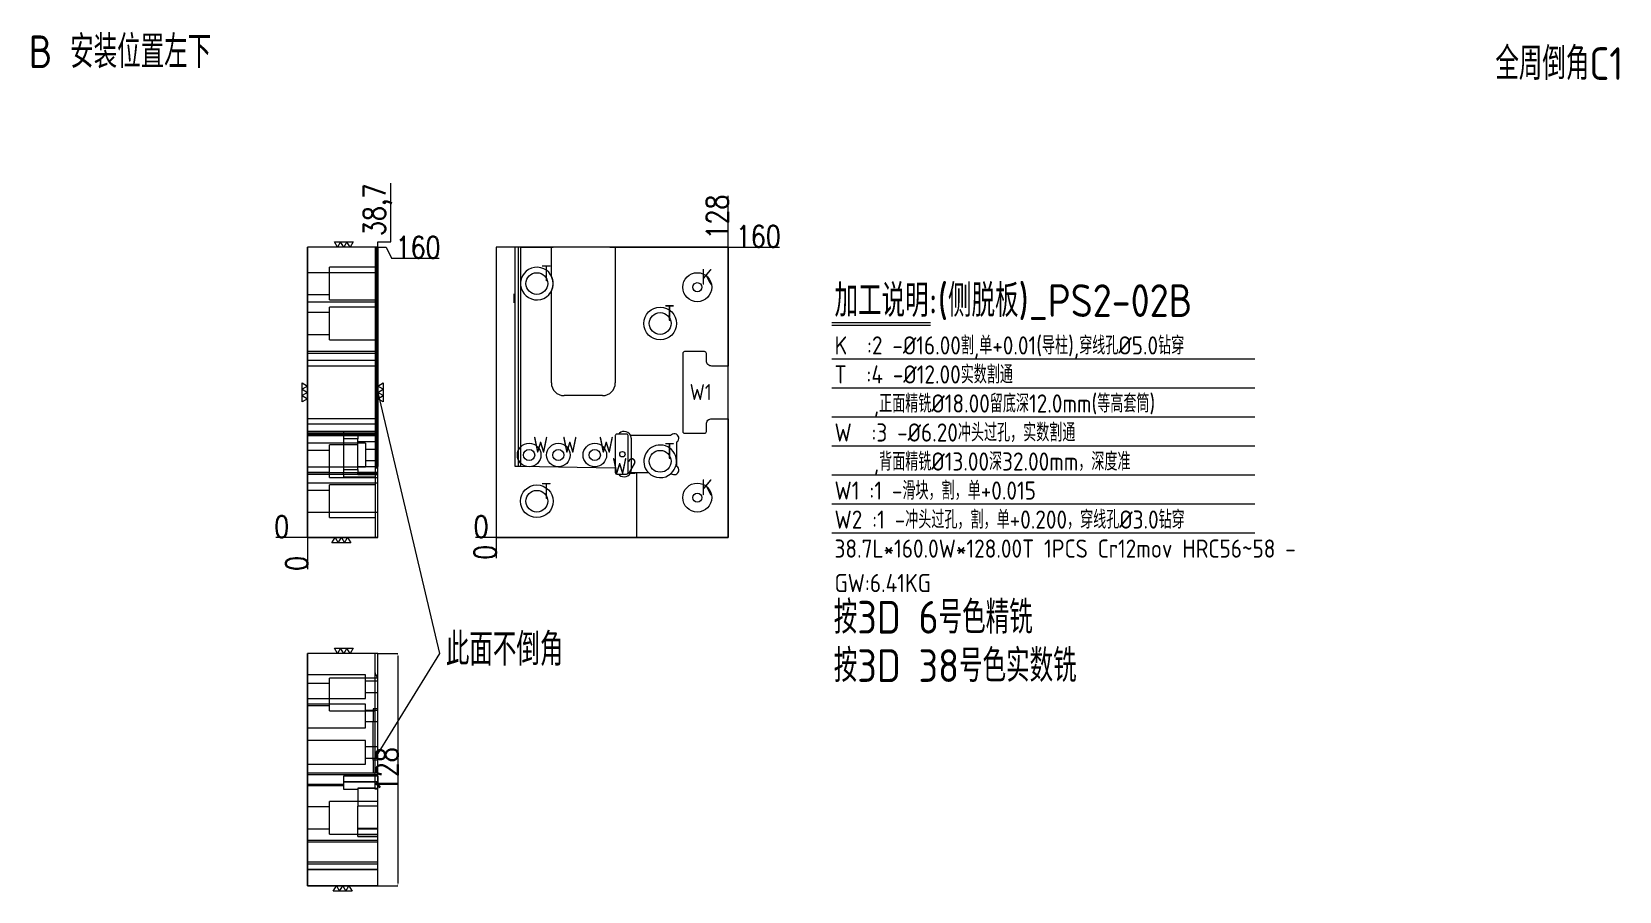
# Model space of a CAD drawing. Header units: millimetres. Extents: x 8061 to 8937, y 29038 to 29512.
import ezdxf

# ---------------------------------------------------------------- set-up
doc = ezdxf.new("R2010")
doc.units = ezdxf.units.MM
doc.linetypes.add('DASHED', pattern=[0])
doc.layers.add('DIE', color=20, linetype='Continuous', lineweight=20)
doc.layers.add('DIM', color=4, linetype='Continuous', lineweight=20)
doc.layers.add('PS2', color=7, linetype='Continuous')
doc.layers.add('PS2_W', color=1, linetype='Continuous')
doc.styles.add('gbenor', font='gbenor.shx', dxfattribs={"bigfont": 'gbcbig.shx'})
doc.styles.add('TXT', font='txt.shx', dxfattribs={"width": 0.8, "bigfont": 'ctxt.shx'})
doc.dimstyles.new('零件', dxfattribs={"dimscale": 1.5, "dimtxt": 8, "dimasz": 1, "dimexe": 0, "dimexo": 0, "dimgap": 0, "dimtad": 1, "dimtxsty": 'TXT', "dimcen": 0, "dimclrd": 252, "dimclre": 252, "dimclrt": 4, "dimazin": 3, "dimtp": 0.001, "dimtm": 0.001, "dimtfac": 1, "dimtmove": 0, "dimatfit": 3, "dimlwd": 5, "dimlwe": 5})

# ---------------------------------------------------------------- blocks, each defined once
blk = doc.blocks.new('*D1107')
at = {"layer": 'Defpoints', "color": 0}
for p in [(8252.1, 29392.78), (8262.68, 29386.78), (8213.4, 29232.78)]:
    blk.add_point(p, dxfattribs=at)
at = {"layer": 'DIM', "color": 252, "lineweight": 5}
for p, q in [((8252.1, 29392.78), (8256.68, 29392.78)), ((8256.68, 29392.78), (8259.68, 29386.78)), ((8259.68, 29386.78), (8285.99, 29386.78))]:
    blk.add_line(p, q, dxfattribs=at)
at = {"layer": 'DIM', "color": 4, "lineweight": 5, "insert": (8274.34, 29392.78), "char_height": 12, "attachment_point": 5, "style": 'TXT'}
blk.add_mtext('160', dxfattribs=at)
blk = doc.blocks.new('*D1108')
at = {"layer": 'Defpoints', "color": 0}
for p in [(8202.3, 29232.78), (8213.4, 29232.78), (8213.4, 29232.78)]:
    blk.add_point(p, dxfattribs=at)
at = {"layer": 'DIM', "color": 252, "lineweight": 5}
blk.add_line((8213.4, 29232.78), (8195.9, 29232.78), dxfattribs=at)
at = {"layer": 'DIM', "color": 4, "lineweight": 5, "insert": (8199.1, 29238.78), "char_height": 12, "attachment_point": 5, "style": 'TXT'}
blk.add_mtext('0', dxfattribs=at)
blk = doc.blocks.new('*D1109')
at = {"layer": 'Defpoints', "color": 0}
for p in [(8213.4, 29232.78), (8213.4, 29232.78), (8213.4, 29221.68)]:
    blk.add_point(p, dxfattribs=at)
at = {"layer": 'DIM', "color": 252, "lineweight": 5}
blk.add_line((8213.4, 29232.78), (8213.4, 29215.28), dxfattribs=at)
at = {"layer": 'DIM', "color": 4, "lineweight": 5, "insert": (8207.4, 29218.48), "char_height": 12, "attachment_point": 5, "rotation": 90, "style": 'TXT'}
blk.add_mtext('0', dxfattribs=at)
blk = doc.blocks.new('*D1110')
at = {"layer": 'Defpoints', "color": 0}
for p in [(8252.1, 29392.78), (8259.24, 29398.8), (8213.4, 29232.78)]:
    blk.add_point(p, dxfattribs=at)
at = {"layer": 'DIM', "color": 252, "lineweight": 5}
for p, q in [((8259.24, 29395.8), (8259.24, 29428.06)), ((8252.1, 29395.78), (8259.24, 29395.8)), ((8252.1, 29392.78), (8252.1, 29395.78))]:
    blk.add_line(p, q, dxfattribs=at)
at = {"layer": 'DIM', "color": 4, "lineweight": 5, "insert": (8252.1, 29413.43), "char_height": 12, "attachment_point": 5, "rotation": 90, "style": 'TXT'}
blk.add_mtext('38,7', dxfattribs=at)
blk = doc.blocks.new('*D1111')
at = {"layer": 'Defpoints', "color": 0}
for p in [(8252.1, 29168.78), (8252.1, 29040.78), (8263.2, 29040.78)]:
    blk.add_point(p, dxfattribs=at)
at = {"layer": 'DIM', "color": 252, "lineweight": 5}
for p, q in [((8252.1, 29168.78), (8263.2, 29168.78)), ((8263.2, 29167.28), (8263.2, 29042.28)), ((8252.1, 29040.78), (8263.2, 29040.78))]:
    blk.add_line(p, q, dxfattribs=at)
at = {"layer": 'DIM', "color": 252}
for points in [[(8263.45, 29167.28), (8262.95, 29167.28), (8263.2, 29168.78)], [(8262.95, 29042.28), (8263.45, 29042.28), (8263.2, 29040.78)]]:
    blk.add_solid(points, dxfattribs=at)
at = {"layer": 'DIM', "color": 4, "lineweight": 5, "insert": (8257.2, 29104.78), "char_height": 12, "attachment_point": 5, "rotation": 90, "style": 'TXT'}
blk.add_mtext('128', dxfattribs=at)
blk = doc.blocks.new('*D1112')
at = {"layer": 'Defpoints', "color": 0}
for p in [(8445.3, 29392.78), (8450.3, 29392.78), (8317.3, 29232.78)]:
    blk.add_point(p, dxfattribs=at)
at = {"layer": 'DIM', "color": 252, "lineweight": 5}
blk.add_line((8445.3, 29392.78), (8473.61, 29392.78), dxfattribs=at)
at = {"layer": 'DIM', "color": 4, "lineweight": 5, "insert": (8461.96, 29398.78), "char_height": 12, "attachment_point": 5, "style": 'TXT'}
blk.add_mtext('160', dxfattribs=at)
blk = doc.blocks.new('*D1113')
at = {"layer": 'Defpoints', "color": 0}
for p in [(8312.3, 29232.78), (8317.3, 29232.78), (8317.3, 29232.78)]:
    blk.add_point(p, dxfattribs=at)
at = {"layer": 'DIM', "color": 252, "lineweight": 5}
blk.add_line((8317.3, 29232.78), (8305.9, 29232.78), dxfattribs=at)
at = {"layer": 'DIM', "color": 4, "lineweight": 5, "insert": (8309.1, 29238.78), "char_height": 12, "attachment_point": 5, "style": 'TXT'}
blk.add_mtext('0', dxfattribs=at)
blk = doc.blocks.new('*D1114')
at = {"layer": 'Defpoints', "color": 0}
for p in [(8317.3, 29232.78), (8317.3, 29232.78), (8317.3, 29227.78)]:
    blk.add_point(p, dxfattribs=at)
at = {"layer": 'DIM', "color": 252, "lineweight": 5}
blk.add_line((8317.3, 29232.78), (8317.3, 29221.38), dxfattribs=at)
at = {"layer": 'DIM', "color": 4, "lineweight": 5, "insert": (8311.3, 29224.58), "char_height": 12, "attachment_point": 5, "rotation": 90, "style": 'TXT'}
blk.add_mtext('0', dxfattribs=at)
blk = doc.blocks.new('*D1115')
at = {"layer": 'Defpoints', "color": 0}
for p in [(8445.3, 29397.78), (8445.3, 29392.78), (8317.3, 29232.78)]:
    blk.add_point(p, dxfattribs=at)
at = {"layer": 'DIM', "color": 252, "lineweight": 5}
blk.add_line((8445.3, 29392.78), (8445.3, 29421.1), dxfattribs=at)
at = {"layer": 'DIM', "color": 4, "lineweight": 5, "insert": (8439.3, 29409.44), "char_height": 12, "attachment_point": 5, "rotation": 90, "style": 'TXT'}
blk.add_mtext('128', dxfattribs=at)

msp = doc.modelspace()

# ---------------------------------------------------------------- linework, layer by layer
at = {"layer": 'DIE', "color": 4, "linetype": 'Continuous', "lineweight": 5, "ltscale": 0.2}
for p, q in [((8252.098, 29312.781), (8286.157, 29168.918)), ((8286.157, 29168.918), (8252.098, 29113.776))]:
    msp.add_line(p, q, dxfattribs=at)
at = {"layer": 'DIE', "color": 1, "linetype": 'Continuous', "lineweight": 5}
for points in [[(8238.544, 29395.781), (8236.812, 29392.781), (8235.08, 29395.781), (8233.348, 29392.781), (8231.616, 29395.781), (8229.883, 29392.781), (8228.151, 29395.781), (8238.544, 29395.781)], [(8210.397, 29317.978), (8213.397, 29316.245), (8210.397, 29314.513), (8213.397, 29312.781), (8210.397, 29311.049), (8213.397, 29309.317), (8210.397, 29307.585), (8210.397, 29317.978)], [(8255.098, 29307.585), (8252.098, 29309.317), (8255.098, 29311.049), (8252.098, 29312.781), (8255.098, 29314.513), (8252.098, 29316.245), (8255.098, 29317.978), (8255.098, 29307.585)], [(8226.801, 29229.781), (8228.533, 29232.781), (8230.266, 29229.781), (8231.998, 29232.781), (8233.73, 29229.781), (8235.462, 29232.781), (8237.194, 29229.781), (8226.801, 29229.781)], [(8238.544, 29171.781), (8236.812, 29168.781), (8235.08, 29171.781), (8233.348, 29168.781), (8231.616, 29171.781), (8229.883, 29168.781), (8228.151, 29171.781), (8238.544, 29171.781)], [(8227.551, 29037.781), (8229.283, 29040.781), (8231.016, 29037.781), (8232.748, 29040.781), (8234.48, 29037.781), (8236.212, 29040.781), (8237.944, 29037.781), (8227.551, 29037.781)]]:
    msp.add_lwpolyline(points, close=True, dxfattribs=at)
at = {"layer": 'DIM', "color": 8, "linetype": 'Continuous', "lineweight": 5}
for p, q in [((8502.498, 29351.281), (8556.93, 29351.281)), ((8502.498, 29349.781), (8556.93, 29349.781)), ((8502.498, 29331.281), (8735.778, 29331.281)), ((8502.498, 29315.281), (8735.778, 29315.281)), ((8502.498, 29299.281), (8735.778, 29299.281)), ((8502.498, 29283.281), (8735.778, 29283.281)), ((8502.498, 29267.281), (8735.778, 29267.281)), ((8502.498, 29251.281), (8735.778, 29251.281)), ((8502.498, 29235.281), (8735.778, 29235.281))]:
    msp.add_line(p, q, dxfattribs=at)
at = {"layer": 'DIM', "color": 252, "linetype": 'DASHED', "lineweight": 5, "ltscale": 0.492243}
for points in [[(8213.397, 29232.781), (8252.098, 29232.781), (8252.098, 29392.781), (8213.397, 29392.781)], [(8213.397, 29040.781), (8252.098, 29040.781), (8252.098, 29168.781), (8213.397, 29168.781)]]:
    msp.add_lwpolyline(points, close=True, dxfattribs=at)
at = {"layer": 'DIM', "color": 252, "linetype": 'DASHED', "lineweight": 5}
msp.add_lwpolyline([(8317.3, 29392.781), (8317.3, 29232.781), (8445.3, 29232.781), (8445.3, 29392.781)], close=True, dxfattribs=at)
at = {"layer": 'PS2', "color": 2, "linetype": 'Continuous', "lineweight": 5}
for p, q in [((8252.098, 29392.781), (8213.397, 29392.781)), ((8213.397, 29232.781), (8213.397, 29392.781)), ((8250.598, 29392.781), (8250.598, 29232.781)), ((8252.098, 29392.781), (8252.098, 29271.878)), ((8327.844, 29392.781), (8317.3, 29392.781)), ((8317.3, 29392.781), (8317.3, 29232.781)), ((8329.675, 29392.781), (8327.844, 29392.781)), ((8330.869, 29392.781), (8329.675, 29392.781)), ((8330.869, 29392.781), (8348.832, 29392.781)), ((8347.832, 29376.904), (8347.832, 29392.781)), ((8380.1, 29392.781), (8445.3, 29392.781)), ((8383.1, 29392.781), (8383.1, 29317.988)), ((8445.3, 29392.781), (8445.3, 29327.281)), ((8347.832, 29317.988), (8347.832, 29368.659)), ((8376.1, 29310.988), (8354.832, 29310.988)), ((8445.3, 29298.281), (8445.3, 29232.781)), ((8387.949, 29291.24), (8387.949, 29291.24)), ((8413.555, 29288.938), (8391.571, 29288.938)), ((8391.949, 29270.24), (8391.949, 29287.24)), ((8417.03, 29272.013), (8417.03, 29285.462)), ((8252.098, 29270.966), (8252.098, 29271.878)), ((8252.098, 29268.538), (8252.098, 29270.966)), ((8329.675, 29271.898), (8327.844, 29271.93)), ((8329.704, 29271.898), (8329.675, 29271.898)), ((8330.869, 29271.878), (8329.704, 29271.898)), ((8383.1, 29270.966), (8330.869, 29271.878)), ((8252.098, 29268.538), (8250.598, 29268.538)), ((8252.098, 29232.781), (8252.098, 29268.538)), ((8387.949, 29266.24), (8387.949, 29266.24)), ((8391.568, 29268.538), (8391.949, 29268.538)), ((8391.949, 29268.538), (8401.347, 29268.538)), ((8394.949, 29232.781), (8394.949, 29268.538)), ((8250.598, 29232.781), (8213.397, 29232.781)), ((8252.098, 29232.781), (8250.598, 29232.781)), ((8391.949, 29232.781), (8317.3, 29232.781)), ((8445.3, 29232.781), (8391.949, 29232.781)), ((8250.598, 29168.781), (8213.397, 29168.781)), ((8213.397, 29040.781), (8213.397, 29168.781)), ((8250.598, 29094.133), (8250.598, 29168.781)), ((8252.098, 29102.981), (8252.098, 29155.213)), ((8252.098, 29102.981), (8250.598, 29102.981)), ((8250.598, 29094.511), (8252.098, 29094.511)), ((8252.098, 29094.133), (8250.598, 29094.133)), ((8252.098, 29098.133), (8252.098, 29098.133)), ((8252.098, 29094.133), (8252.098, 29094.511)), ((8252.098, 29040.781), (8252.098, 29094.133)), ((8252.098, 29040.781), (8213.397, 29040.781))]:
    msp.add_line(p, q, dxfattribs=at)
at = {"layer": 'PS2', "color": 155, "linetype": 'Continuous', "lineweight": 5}
for p, q in [((8251.506, 29271.898), (8251.506, 29392.781)), ((8327.844, 29271.93), (8327.844, 29392.781)), ((8329.675, 29271.898), (8329.675, 29392.781)), ((8330.869, 29392.781), (8330.869, 29373.624)), ((8327.344, 29362.124), (8327.344, 29367.189)), ((8330.869, 29371.939), (8330.869, 29271.878)), ((8250.597, 29102.181), (8252.098, 29102.181)), ((8252.098, 29098.133), (8250.598, 29098.133)), ((8250.598, 29098.133), (8252.098, 29098.133))]:
    msp.add_line(p, q, dxfattribs=at)
at = {"layer": 'PS2', "color": 31, "linetype": 'Continuous', "lineweight": 5}
for p, q in [((8383.1, 29392.781), (8347.832, 29392.781)), ((8252.098, 29101.257), (8252.098, 29098.133)), ((8252.098, 29098.133), (8252.098, 29094.511))]:
    msp.add_line(p, q, dxfattribs=at)
at = {"layer": 'PS2', "color": 2, "linetype": 'DASHED', "lineweight": 5, "ltscale": 0.492243}
for p, q in [((8252.098, 29381.782), (8225.397, 29381.782)), ((8225.397, 29363.78), (8225.397, 29381.782)), ((8225.397, 29363.78), (8252.098, 29363.78)), ((8252.098, 29359.782), (8225.397, 29359.782)), ((8225.397, 29341.78), (8225.397, 29359.782)), ((8225.397, 29341.78), (8252.098, 29341.78)), ((8252.098, 29290.023), (8241.098, 29290.023)), ((8241.098, 29290.023), (8241.098, 29288.938)), ((8245.397, 29284.757), (8213.397, 29284.757)), ((8241.098, 29283.782), (8225.397, 29283.782)), ((8225.397, 29265.78), (8225.397, 29283.782)), ((8252.098, 29285.462), (8241.098, 29285.462)), ((8245.397, 29284.757), (8245.397, 29271.757)), ((8213.397, 29271.757), (8245.397, 29271.757)), ((8241.098, 29272.013), (8252.098, 29272.013)), ((8225.397, 29265.78), (8252.098, 29265.78)), ((8250.598, 29261.782), (8225.397, 29261.782)), ((8225.397, 29243.78), (8225.397, 29261.782)), ((8241.098, 29268.134), (8241.098, 29268.538)), ((8241.098, 29267.452), (8241.098, 29268.134)), ((8241.098, 29268.134), (8252.098, 29268.134)), ((8241.098, 29267.452), (8252.098, 29267.452)), ((8225.397, 29243.78), (8250.598, 29243.78))]:
    msp.add_line(p, q, dxfattribs=at)
at = {"layer": 'PS2', "color": 155, "linetype": 'DASHED', "lineweight": 5, "ltscale": 0.492243}
for p, q in [((8252.098, 29334.281), (8213.397, 29334.281)), ((8252.098, 29334.281), (8213.397, 29334.281)), ((8252.098, 29330.281), (8213.397, 29330.281)), ((8252.098, 29295.281), (8213.397, 29295.281)), ((8252.098, 29291.281), (8213.397, 29291.281)), ((8252.098, 29291.281), (8213.397, 29291.281)), ((8213.397, 29288.938), (8233.198, 29288.938)), ((8213.397, 29288.938), (8252.098, 29288.938)), ((8241.098, 29287.24), (8233.198, 29287.24)), ((8233.198, 29270.24), (8241.098, 29270.24)), ((8213.397, 29268.538), (8233.198, 29268.538)), ((8213.397, 29268.538), (8250.598, 29268.538))]:
    msp.add_line(p, q, dxfattribs=at)
at = {"layer": 'PS2', "color": 31, "linetype": 'DASHED', "lineweight": 5, "ltscale": 0.492243}
for p, q in [((8233.198, 29291.24), (8233.198, 29289.738)), ((8252.098, 29291.24), (8233.198, 29291.24)), ((8241.098, 29288.938), (8241.098, 29287.24)), ((8241.098, 29288.938), (8252.098, 29288.938)), ((8241.098, 29270.24), (8241.098, 29287.24)), ((8241.098, 29270.24), (8241.098, 29268.538)), ((8233.198, 29267.738), (8233.198, 29266.24)), ((8233.198, 29266.24), (8243.881, 29266.24)), ((8250.598, 29268.538), (8241.098, 29268.538)), ((8243.881, 29266.24), (8250.598, 29266.24))]:
    msp.add_line(p, q, dxfattribs=at)
at = {"layer": 'PS2', "color": 2, "linetype": 'DASHED', "lineweight": 5, "ltscale": 0.492955}
for p, q in [((8245.397, 29157.001), (8213.397, 29157.001)), ((8250.598, 29155.252), (8225.397, 29155.252)), ((8225.397, 29137.25), (8225.397, 29155.252)), ((8245.397, 29144.001), (8245.397, 29157.001)), ((8252.097, 29155.252), (8250.597, 29155.252)), ((8213.397, 29144.001), (8245.397, 29144.001)), ((8245.397, 29140.901), (8213.397, 29140.901)), ((8245.397, 29127.901), (8245.397, 29140.901)), ((8225.397, 29137.25), (8250.598, 29137.25)), ((8213.397, 29127.901), (8245.397, 29127.901)), ((8245.397, 29120.801), (8213.397, 29120.801)), ((8245.397, 29107.801), (8245.397, 29120.801)), ((8213.397, 29107.801), (8245.397, 29107.801)), ((8241.098, 29094.513), (8241.098, 29084.735)), ((8250.598, 29094.513), (8241.098, 29094.513)), ((8241.098, 29094.511), (8250.598, 29094.511)), ((8241.098, 29087.252), (8225.397, 29087.252)), ((8225.397, 29069.25), (8225.397, 29087.252)), ((8252.098, 29087.252), (8241.098, 29087.252)), ((8252.098, 29084.735), (8241.098, 29084.735)), ((8241.098, 29072.183), (8241.098, 29084.734)), ((8225.397, 29069.25), (8241.098, 29069.25)), ((8241.098, 29072.527), (8252.098, 29072.527)), ((8241.098, 29067.966), (8241.098, 29072.182)), ((8241.098, 29072.182), (8252.098, 29072.182)), ((8241.098, 29069.25), (8252.098, 29069.25)), ((8241.098, 29069.051), (8252.098, 29069.051)), ((8241.098, 29067.966), (8252.098, 29067.966)), ((8213.397, 29040.781), (8213.397, 29040.781)), ((8252.098, 29040.781), (8252.098, 29040.781))]:
    msp.add_line(p, q, dxfattribs=at)
at = {"layer": 'PS2', "color": 31, "linetype": 'DASHED', "lineweight": 5, "ltscale": 0.492955}
for p, q in [((8249.598, 29138.25), (8249.598, 29131.25)), ((8252.098, 29138.25), (8249.598, 29138.25)), ((8249.598, 29109.981), (8249.598, 29131.25)), ((8249.598, 29109.981), (8249.598, 29102.981)), ((8233.198, 29101.254), (8233.198, 29098.133)), ((8233.198, 29098.133), (8233.198, 29098.133)), ((8233.198, 29098.133), (8233.198, 29094.133)), ((8233.198, 29094.133), (8241.098, 29094.133))]:
    msp.add_line(p, q, dxfattribs=at)
at = {"layer": 'PS2', "color": 155, "linetype": 'DASHED', "lineweight": 5, "ltscale": 0.492955}
for p, q in [((8252.098, 29131.25), (8249.598, 29131.25)), ((8252.098, 29109.981), (8249.598, 29109.981)), ((8213.397, 29102.181), (8250.597, 29102.181)), ((8213.397, 29102.181), (8250.598, 29102.181)), ((8213.397, 29096.781), (8233.198, 29096.781)), ((8213.397, 29096.781), (8233.198, 29096.781)), ((8250.598, 29098.133), (8233.198, 29098.133)), ((8233.198, 29098.133), (8250.598, 29098.133)), ((8233.198, 29098.133), (8243.881, 29098.133)), ((8243.881, 29098.133), (8233.198, 29098.133)), ((8243.881, 29098.133), (8250.598, 29098.133)), ((8250.598, 29098.133), (8243.881, 29098.133)), ((8252.098, 29064.751), (8213.397, 29064.751)), ((8252.098, 29064.751), (8213.397, 29064.751)), ((8252.098, 29053.751), (8213.397, 29053.751)), ((8252.098, 29053.751), (8213.397, 29053.751)), ((8252.098, 29049.751), (8213.397, 29049.751)), ((8252.098, 29049.751), (8213.397, 29049.751))]:
    msp.add_line(p, q, dxfattribs=at)
at = {"layer": 'PS2', "color": 1, "linetype": 'Continuous', "lineweight": 5}
msp.add_lwpolyline([(8445.3, 29327.281), (8436.33, 29327.281, -0.4142136), (8433.33, 29330.281), (8433.33, 29334.281, 0.4142136), (8432.33, 29335.281), (8421.33, 29335.281, 0.4142136), (8420.33, 29334.281), (8420.33, 29291.281, 0.4142136), (8421.33, 29290.281), (8432.33, 29290.281, 0.4142136), (8433.33, 29291.281), (8433.33, 29295.281, -0.4142136), (8436.33, 29298.281), (8445.3, 29298.281)], format="xyb", dxfattribs=at)
msp.add_lwpolyline([(8383.9, 29267.738), (8384.828, 29267.738), (8389.3, 29267.738, 0.4142136), (8390.1, 29268.538), (8390.1, 29288.938, 0.4142136), (8389.3, 29289.738), (8384.824, 29289.738), (8383.9, 29289.738, 0.4142136), (8383.1, 29288.938), (8383.1, 29270.966), (8383.1, 29268.538, 0.4142136)], format="xyb", close=True, dxfattribs=at)
for centre, radius in [((8339.83, 29372.781), 6.001), ((8428.3, 29370.781), 8), ((8407.83, 29350.781), 6.001), ((8335.58, 29278.257), 3.1), ((8351.68, 29278.257), 3.1), ((8371.78, 29278.257), 3.1), ((8407.83, 29274.781), 6.001), ((8428.3, 29254.781), 8), ((8339.83, 29252.781), 6.001)]:
    msp.add_circle(centre, radius, dxfattribs=at)
at = {"layer": 'PS2', "color": 42, "linetype": 'Continuous', "lineweight": 5}
for centre, radius in [((8428.3, 29370.782), 2.5), ((8387, 29278.681), 1.5), ((8428.3, 29254.782), 2.5)]:
    msp.add_circle(centre, radius, dxfattribs=at)
at = {"layer": 'PS2', "color": 2, "linetype": 'Continuous', "lineweight": 5}
for centre in [(8407.83, 29350.781), (8339.83, 29252.781)]:
    msp.add_circle(centre, 9.001, dxfattribs=at)
at = {"layer": 'PS2', "color": 2, "linetype": 'DASHED', "lineweight": 5, "ltscale": 0.492243}
for centre in [(8335.58, 29278.257), (8351.68, 29278.257), (8371.78, 29278.257)]:
    msp.add_circle(centre, 6.5, dxfattribs=at)
at = {"layer": 'PS2', "color": 2, "linetype": 'Continuous', "lineweight": 5}
for centre, radius, start, end in [((8339.83, 29372.781), 9.001, 185.370433, 174.629567), ((8354.832, 29317.988), 7, 180, 270), ((8376.1, 29317.988), 7, 270, 0), ((8387.949, 29287.24), 4, 90, 141.362816), ((8387.949, 29287.24), 4, 25.112097, 90), ((8387.949, 29287.24), 4, 0, 25.112097), ((8415.616, 29287.523), 2.5, 304.449902, 145.550098), ((8407.83, 29274.781), 9.001, 312.397896, 223.922101), ((8387.949, 29270.24), 4, 334.81014, 0), ((8415.616, 29269.952), 2.5, 226.634205, 55.550078), ((8387.949, 29270.24), 4, 218.727356, 270), ((8387.949, 29270.24), 4, 270, 334.81014), ((8407.83, 29274.781), 9.001, 223.922101, 312.397896), ((8252.898, 29158.238), 2.3, 180, 232.752219), ((8250.598, 29155.213), 1.5, 0, 50.929773)]:
    msp.add_arc(centre, radius, start, end, dxfattribs=at)
at = {"layer": 'PS2', "color": 31, "linetype": 'Continuous', "lineweight": 5}
msp.add_arc((8339.83, 29372.781), 9.001, 332.742298, 27.257702, dxfattribs=at)
at = {"layer": 'PS2', "color": 2, "linetype": 'Continuous', "lineweight": 5}
for centre, major_axis, ratio, start_param, end_param in [((8252.898, 29271.93), (2.3, 0), 0.017455, 3.1415927, 4.0622926), ((8250.597, 29271.878), (1.501, 0), 0.017457, 0.8886973, 0.9204918), ((8250.598, 29271.878), (1.5, 0), 0.017455, 0, 0.8888922), ((8250.598, 29155.213), (-1.178, 0.929), 0.999995, 4.6985733, 4.7303811)]:
    msp.add_ellipse(centre, major_axis=major_axis, ratio=ratio, start_param=start_param, end_param=end_param, dxfattribs=at)
msp.add_open_spline([(8330.869, 29373.624), (8330.856, 29373.483), (8330.836, 29373.203), (8330.826, 29372.781), (8330.836, 29372.36), (8330.856, 29372.079), (8330.869, 29371.939)], degree=3, dxfattribs=at)
at = {"layer": 'PS2', "color": 2, "linetype": 'DASHED', "lineweight": 5, "ltscale": 0.492955}
msp.add_open_spline([(8252.098, 29155.213), (8252.098, 29155.226), (8252.097, 29155.246), (8252.097, 29155.252), (8252.097, 29155.252)], degree=3, knots=[0, 0, 0, 0, 0.5016448, 1, 1, 1, 1], dxfattribs=at)
at = {"layer": 'PS2_W', "color": 1, "linetype": 'DASHED', "lineweight": 5, "ltscale": 0.492243}
for p, q in [((8252.098, 29378.782), (8213.397, 29378.782)), ((8225.397, 29378.782), (8213.397, 29378.782)), ((8213.397, 29366.78), (8225.397, 29366.78)), ((8213.397, 29362.781), (8252.098, 29362.781)), ((8225.397, 29356.782), (8213.397, 29356.782)), ((8213.397, 29344.78), (8225.397, 29344.78)), ((8252.098, 29335.281), (8213.397, 29335.281)), ((8252.098, 29327.281), (8213.397, 29327.281)), ((8252.098, 29298.281), (8213.397, 29298.281)), ((8252.098, 29290.281), (8213.397, 29290.281)), ((8213.397, 29289.738), (8252.098, 29289.738)), ((8233.198, 29289.738), (8233.198, 29288.938)), ((8233.198, 29288.938), (8233.198, 29268.538)), ((8225.397, 29280.782), (8213.397, 29280.782)), ((8252.098, 29281.357), (8245.397, 29281.357)), ((8245.397, 29275.157), (8252.098, 29275.157)), ((8213.397, 29268.78), (8225.397, 29268.78)), ((8213.397, 29267.738), (8250.598, 29267.738)), ((8252.098, 29262.782), (8213.397, 29262.782)), ((8233.198, 29267.738), (8233.198, 29268.538)), ((8225.397, 29258.782), (8213.397, 29258.782)), ((8213.397, 29246.781), (8252.098, 29246.781)), ((8213.397, 29246.78), (8225.397, 29246.78))]:
    msp.add_line(p, q, dxfattribs=at)
at = {"layer": 'PS2_W', "color": 1, "linetype": 'Continuous', "lineweight": 5}
for p, q in [((8252.098, 29270.966), (8250.598, 29270.966)), ((8252.098, 29102.981), (8252.098, 29102.181)), ((8252.098, 29101.257), (8250.598, 29101.257)), ((8252.098, 29101.257), (8252.098, 29102.181))]:
    msp.add_line(p, q, dxfattribs=at)
at = {"layer": 'PS2_W', "color": 1, "linetype": 'DASHED', "lineweight": 5, "ltscale": 0.492955}
for p, q in [((8225.397, 29152.252), (8213.397, 29152.252)), ((8252.098, 29153.601), (8245.397, 29153.601)), ((8245.397, 29147.401), (8252.098, 29147.401)), ((8213.397, 29140.25), (8225.397, 29140.25)), ((8252.098, 29137.501), (8245.397, 29137.501)), ((8245.397, 29131.301), (8252.098, 29131.301)), ((8252.098, 29117.401), (8245.397, 29117.401)), ((8213.397, 29102.981), (8250.598, 29102.981)), ((8245.397, 29111.201), (8252.098, 29111.201)), ((8213.397, 29095.981), (8233.198, 29095.981)), ((8233.198, 29101.254), (8233.198, 29101.257)), ((8250.598, 29101.257), (8233.198, 29101.257)), ((8250.598, 29101.254), (8233.198, 29101.254)), ((8225.397, 29084.252), (8213.397, 29084.252)), ((8213.397, 29072.25), (8225.397, 29072.25)), ((8252.098, 29065.782), (8213.397, 29065.782)), ((8252.098, 29065.751), (8213.397, 29065.751)), ((8252.098, 29052.751), (8213.397, 29052.751)), ((8213.397, 29049.781), (8252.098, 29049.781))]:
    msp.add_line(p, q, dxfattribs=at)

# ---------------------------------------------------------------- texts
at = {"layer": 'DIM', "color": 21, "lineweight": 5, "style": 'gbenor'}
msp.add_text('B 安装位置左下', height=18, dxfattribs=at).set_placement((8059.61, 29491.565))
at = {"layer": 'DIM', "color": 6, "lineweight": 5, "style": 'gbenor'}
msp.add_text('全周倒角C1', height=18, dxfattribs=at).set_placement((8868.449, 29485.041))
at = {"layer": 'DIM', "color": 4, "lineweight": 5, "style": 'gbenor'}
for s, height, p in [('T', 8.8, (8342.035, 29374.077)), ('K', 8.8, (8430.485, 29372.067)), ('加工说明:(侧脱板)_PS2-02B', 18, (8504.03, 29354.388)), ('T', 8.8, (8410.035, 29352.077)), ('W1', 8.8, (8424.137, 29308.587)), ('W', 8.8, (8337.735, 29279.527)), ('W', 8.8, (8353.835, 29279.527)), ('W', 8.8, (8373.935, 29279.527)), ('T', 8.8, (8410.035, 29276.077)), ('W2', 8.8, (8381.319, 29267.793)), ('T', 8.8, (8342.035, 29254.077)), ('K', 8.8, (8430.485, 29256.067)), ('38.7L*160.0W*128.00T 1PCS Cr12mov HRC56~58 -', 10, (8503.998, 29221.674)), ('GW:6.41KG', 10, (8503.998, 29202.674)), ('此面不倒角', 18, (8289.65, 29162.072))]:
    msp.add_text(s, height=height, dxfattribs=at).set_placement(p)
at = {"layer": 'DIM', "color": 1, "lineweight": 5, "style": 'gbenor'}
for s, p in [('K  :2 -%%C16.00割,单+0.01(导柱),穿线孔%%C5.0钻穿', (8503.998, 29333.674)), ('T  :4 -%%c12.00实数割通', (8503.998, 29317.674)), ('W  :3 -%%c6.20冲头过孔，实数割通', (8503.998, 29285.674)), ('W1 :1 -滑块，割，单+0.015', (8503.998, 29253.674)), ('W2 :1 -冲头过孔，割，单+0.200，穿线孔%%C3.0钻穿', (8503.998, 29237.674))]:
    msp.add_text(s, height=10, dxfattribs=at).set_placement(p)
at = {"layer": 'DIM', "color": 2, "lineweight": 5, "style": 'gbenor'}
for s, height, p in [('    ,正面精铣%%C18.00留底深12.0mm(等高套筒)', 10, (8503.998, 29301.674)), ('    ,背面精铣%%C13.00深32.00mm，深度准', 10, (8503.998, 29269.674)), ('按3D 6号色精铣', 18, (8503.595, 29179.821)), ('按3D 38号色实数铣', 18, (8503.595, 29153.149))]:
    msp.add_text(s, height=height, dxfattribs=at).set_placement(p)

# ---------------------------------------------------------------- dimensions: what is measured, and where the dimension line sits
at = {"layer": 'DIM', "lineweight": 5}
for feature_location, offset, dtype, origin, picture, middle in [((8252.098, 29392.781), (7.143, 6.019), 1, (8213.397, 29232.781), '*D1110', (8252.097, 29413.429)), ((8445.3, 29392.781), (0, 5), 1, (8317.3, 29232.781), '*D1115', (8439.3, 29409.439)), ((8252.098, 29392.781), (10.583, -6), 0, (8213.397, 29232.781), '*D1107', (8274.337, 29392.781)), ((8445.3, 29392.781), (5, 0), 0, (8317.3, 29232.781), '*D1112', (8461.957, 29398.781)), ((8213.397460537, 29232.781388085), (-11.1, 0), 0, (8213.397460537, 29232.781388085), '*D1108', (8199.097460537, 29238.781388085)), ((8317.300335537, 29232.781388085), (-5, 0), 0, (8317.300335537, 29232.781388085), '*D1113', (8309.100335537, 29238.781388085)), ((8213.397460537, 29232.781388085), (0, -11.1), 1, (8213.397460537, 29232.781388085), '*D1109', (8207.397460537, 29218.481388085)), ((8317.300335537, 29232.781388085), (0, -5), 1, (8317.300335537, 29232.781388085), '*D1114', (8311.300335537, 29224.581388085))]:
    dim = msp.add_ordinate_dim(feature_location=feature_location, offset=offset, dtype=dtype, origin=origin, dimstyle='零件', dxfattribs=at)
    dim.commit()
    dim.dimension.update_dxf_attribs({"geometry": picture, "text_midpoint": middle})
dim = msp.add_linear_dim(base=(8263.198, 29040.781), p1=(8252.098, 29168.781), p2=(8252.098, 29040.781), angle=90, dimstyle='零件', dxfattribs=at)
dim.commit()
dim.dimension.update_dxf_attribs({"geometry": '*D1111', "text_midpoint": (8257.198, 29104.781)})

doc.saveas('drawing.dxf')
